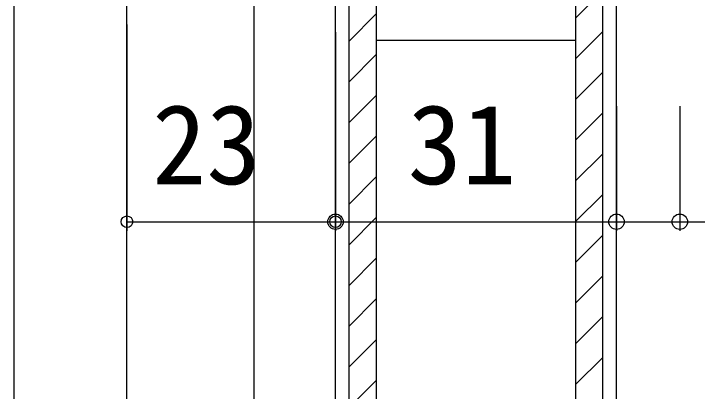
# Model space of a CAD drawing. Units: millimetres, scale not verified. Extents: x -525 to 525, y -804 to 800.
# Drawn here: x -328.6 to -253.2, y -264.3 to -222.6 of the extents above; entities that cross this region are included whole.
import ezdxf
from ezdxf.enums import TextEntityAlignment as Align

# ---------------------------------------------------------------- set-up
doc = ezdxf.new("R2010")
doc.units = ezdxf.units.MM
doc.header["$LTSCALE"] = 4
for name, color, linetype in [('0-3_YKK_12', 2, 'Continuous'), ('0-4_YKK_13', 4, 'Continuous'), ('0-5_YKK_D', 6, 'Continuous'), ('0-7_YSS_K', 3, 'Continuous')]:
    doc.layers.add(name, color=color, linetype=linetype)
doc.styles.add('ＭＳ ゴシック', font='')
doc.styles.get('ＭＳ ゴシック').set_extended_font_data('MS Gothic')

msp = doc.modelspace()

# ---------------------------------------------------------------- linework, layer by layer
at = {"layer": '0-3_YKK_12'}
for p, q in [((-302.083, -141.797), (-302.083, -471.794)), ((-293.081, -458.794), (-293.081, -175.794)), ((-262.081, -458.794), (-262.081, -175.794))]:
    msp.add_line(p, q, dxfattribs=at)
at = {"layer": '0-4_YKK_13'}
for p, q in [((-266.584, -223.096), (-263.584, -220.096)), ((-291.581, -225.642), (-288.581, -222.642)), ((-266.584, -227.586), (-263.584, -224.586)), ((-266.581, -225.557), (-288.581, -225.557)), ((-291.581, -230.132), (-288.581, -227.132)), ((-266.584, -232.076), (-263.584, -229.076)), ((-291.581, -234.622), (-288.581, -231.622)), ((-266.584, -236.566), (-263.584, -233.566)), ((-291.581, -239.112), (-288.581, -236.112)), ((-266.584, -241.056), (-263.584, -238.056)), ((-291.581, -243.603), (-288.581, -240.603)), ((-266.584, -245.547), (-263.584, -242.547)), ((-291.581, -248.093), (-288.581, -245.093)), ((-266.584, -250.037), (-263.584, -247.037)), ((-291.581, -252.583), (-288.581, -249.583)), ((-266.584, -254.527), (-263.584, -251.527)), ((-291.581, -257.073), (-288.581, -254.073)), ((-266.584, -259.017), (-263.584, -256.017)), ((-291.581, -261.563), (-288.581, -258.563)), ((-266.584, -263.507), (-263.584, -260.507)), ((-291.581, -266.053), (-288.581, -263.053))]:
    msp.add_line(p, q, dxfattribs=at)
for points in [[(-291.581, -177.294), (-288.581, -177.294), (-288.581, -461.294), (-291.581, -461.294)], [(-263.584, -177.294), (-266.584, -177.294), (-266.584, -461.294), (-263.584, -461.294)]]:
    msp.add_lwpolyline(points, close=True, dxfattribs=at)
at = {"layer": '0-5_YKK_D'}
for p, q in [((-316.083, -223.793), (-316.083, -246.557)), ((-293.081, -224.658), (-293.081, -246.557)), ((-293.081, -232.796), (-293.081, -246.557)), ((-262.081, -232.796), (-262.081, -246.557)), ((-262.081, -232.796), (-262.081, -246.557)), ((-255.085, -232.796), (-255.085, -246.557)), ((-316.083, -245.557), (-293.081, -245.557)), ((-293.081, -245.557), (-262.081, -245.557))]:
    msp.add_line(p, q, dxfattribs=at)
msp.add_lwpolyline([(-262.081, -245.557), (-255.085, -245.557), (-242.208, -245.557)], dxfattribs=at)
for centre, radius in [((-316.083, -245.557), 0.637), ((-293.081, -245.557), 0.85), ((-293.081, -245.557), 0.637), ((-262.081, -245.557), 0.85), ((-262.081, -245.557), 0.85), ((-255.085, -245.557), 0.85)]:
    msp.add_circle(centre, radius, dxfattribs=at)
at = {"layer": '0-7_YSS_K'}
msp.add_line((-328.581, -141.797), (-328.581, -471.794), dxfattribs=at)
msp.add_lwpolyline([(-316.081, -387.526), (-316.081, -471.704), (-316.084, -141.797)], dxfattribs=at)

# ---------------------------------------------------------------- texts
at = {"layer": '0-5_YKK_D', "style": 'ＭＳ ゴシック'}
for s, p in [('23', (-313.309, -244.057)), ('31', (-285.115, -244.057))]:
    msp.add_text(s, height=8.798, dxfattribs=at).set_placement(p, align=Align.BOTTOM_LEFT)

doc.saveas('drawing.dxf')
